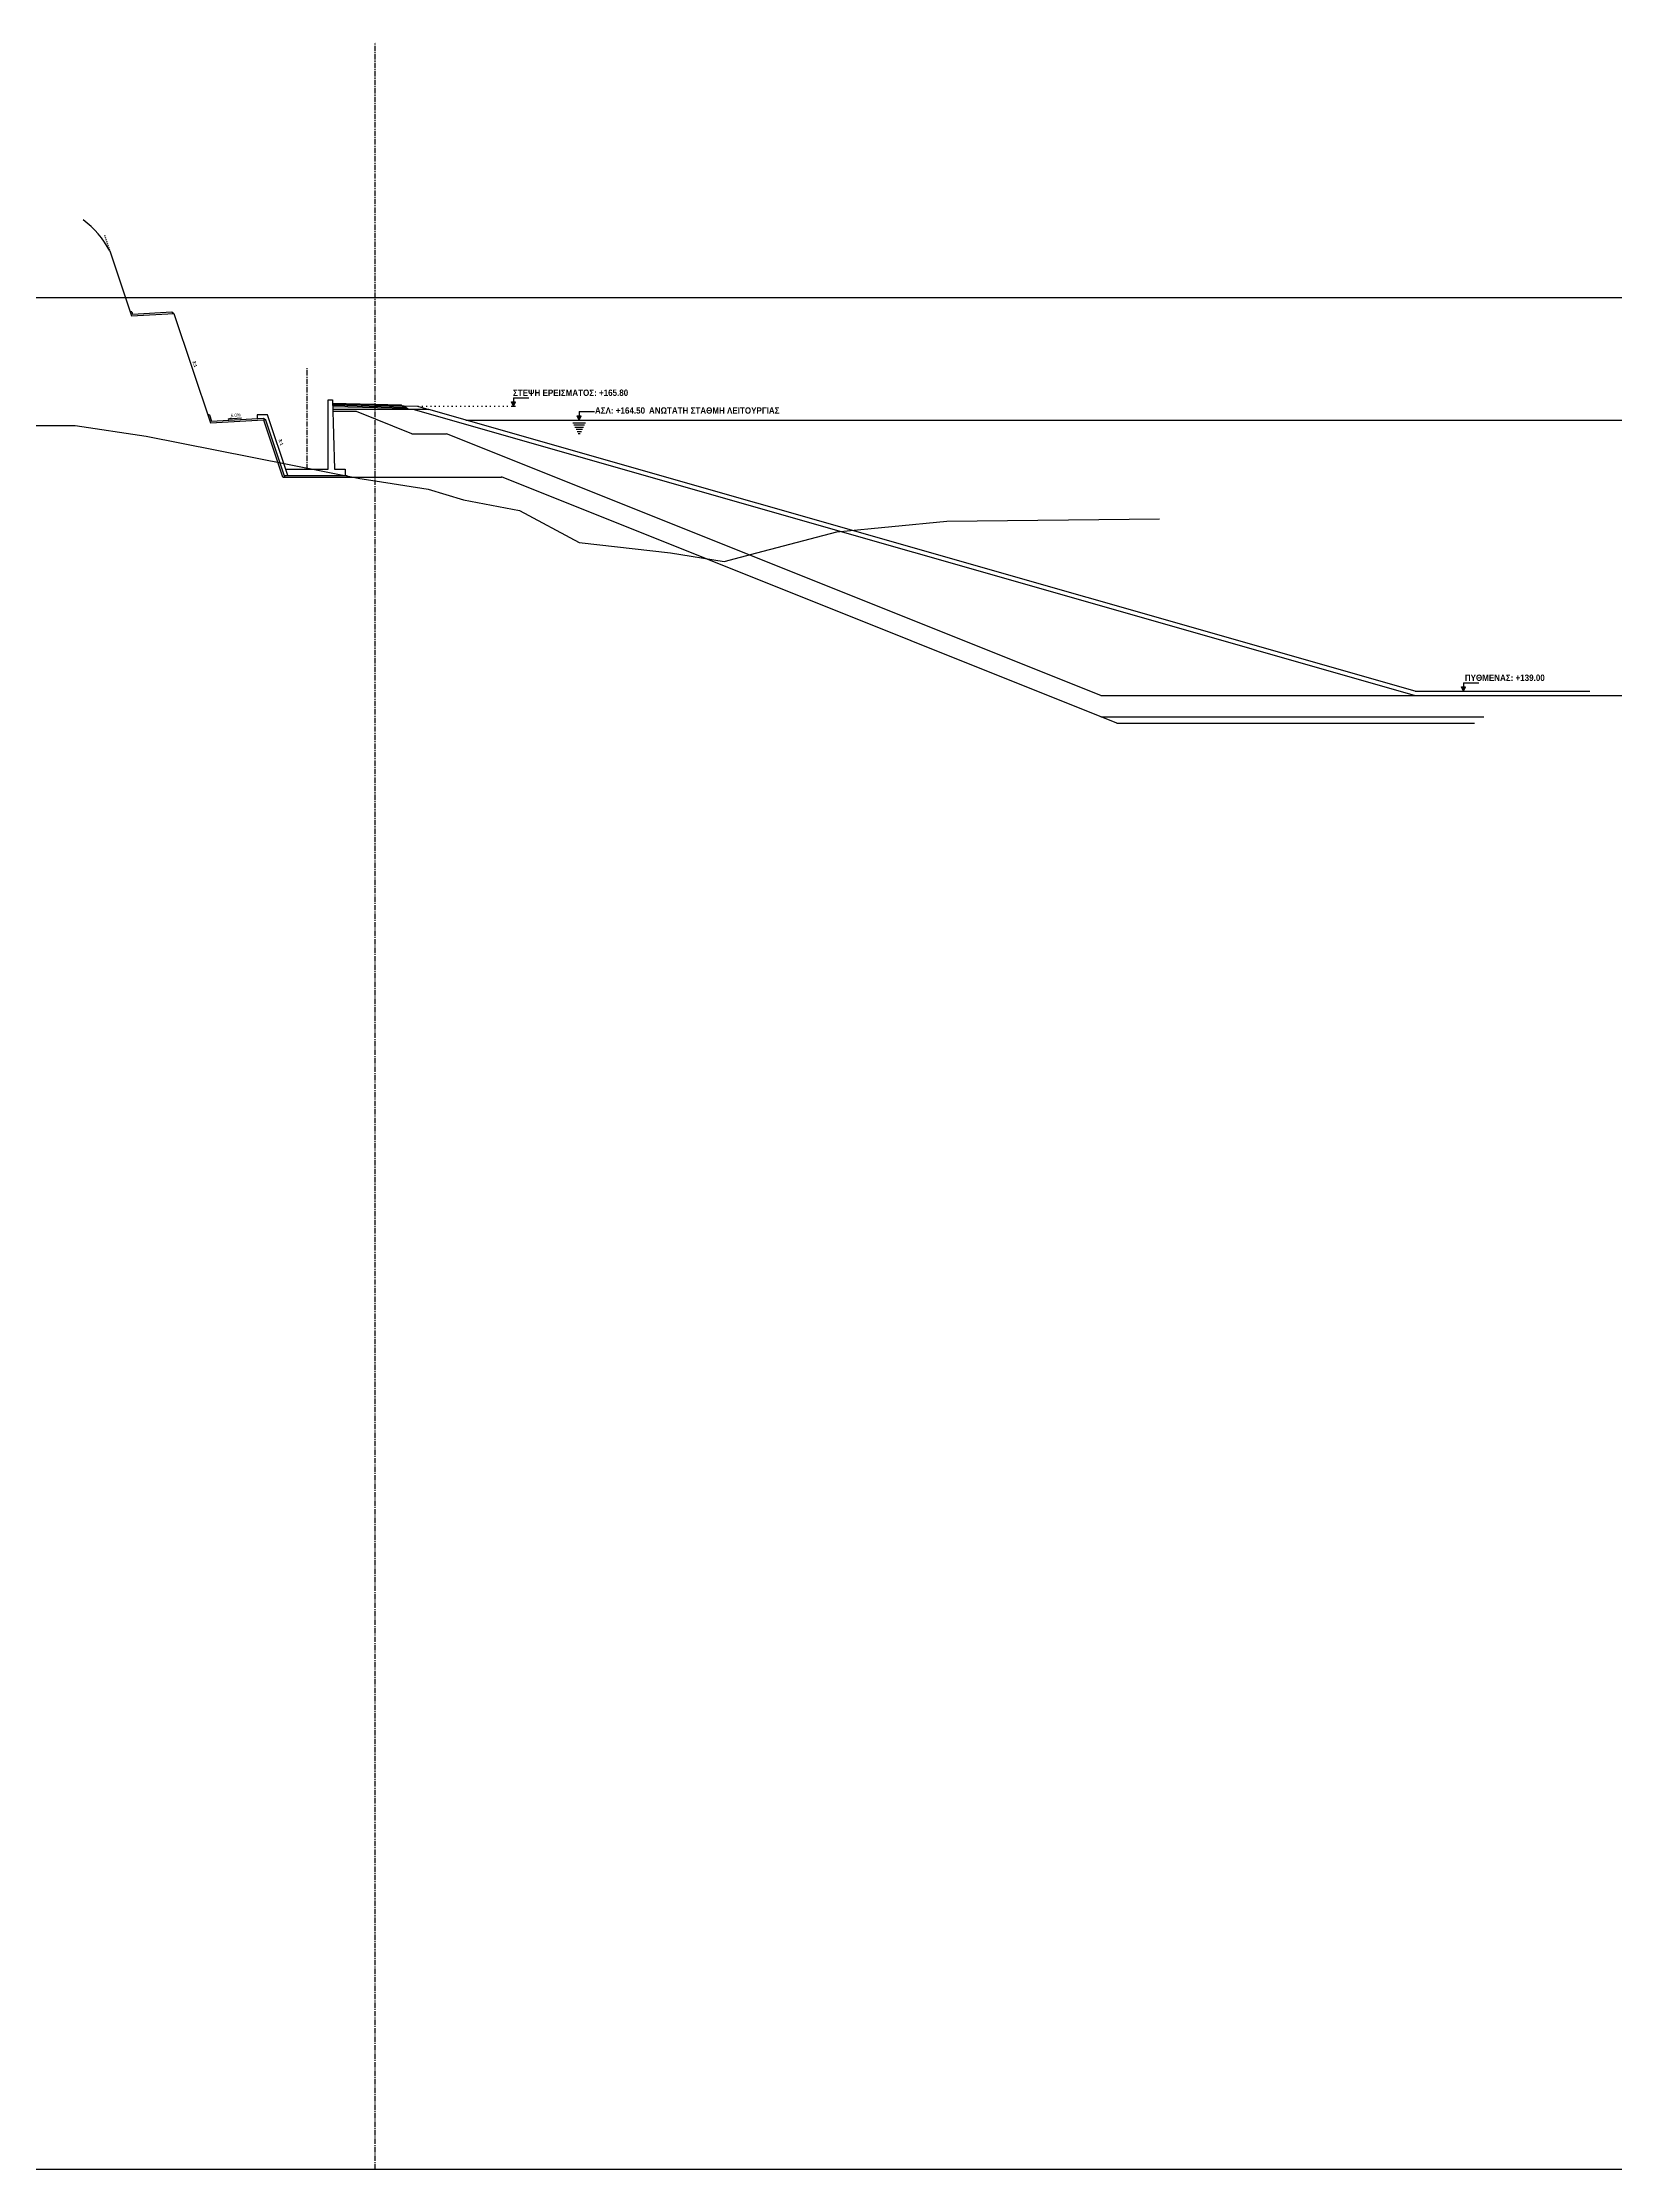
# Model space of a CAD drawing. Header units: millimetres. Extents: x 0 to 21250, y -160 to 246.
# Drawn here: x 2146.1 to 2294, y 0 to 200 of the extents above; entities that cross this region are included whole.
import ezdxf
from ezdxf.enums import TextEntityAlignment as Align

# ---------------------------------------------------------------- set-up
doc = ezdxf.new("R2010")
doc.units = ezdxf.units.MM
doc.linetypes.add('ACAD_ISO07W100', pattern=[3, 0, -3])
doc.linetypes.add('AXONAS', pattern=[7, 5, -1, 0, -1])
doc.layers.add('_Ν_nonPLOT', color=2, linetype='Continuous', plot=False)
doc.layers.add('_Ν_ΟΔΟ_ΑΞΟΝΕΣ', color=1, linetype='AXONAS', lineweight=30)
for name, color, linetype in [('_Ν_ΥΠΕΡΧΕΙΛΙΣΤΗΣ-ΕΚΤΡΟΠΗ', 7, 'Continuous'), ('DIM', 7, 'Continuous'), ('ΠΡΟ_1B-ΑΡΓ ΠΥΡΗΝΑΣ', 25, 'Continuous'), ('ΠΡΟ_2-ΛΕΠΤΟ ΦΙΛΤΡΟ', 85, 'Continuous'), ('ΠΡΟ_5-ΕΞΩΤ-ΣΩΜΑ ΣΤΗΡΙΞΗΣ', 45, 'Continuous'), ('ΠΡΟ_E1-ΛΙΘΟΡΡΙΠΗ ΑΝΑΝΤΗ', 7, 'Continuous'), ('ΠΡΟ_E2-ΛΙΘΟΡΡΙΠΗ ΚΑΤΑΝΤΙ', 7, 'Continuous'), ('ΠΡΟ_Εδαφος', 3, 'Continuous'), ('ΠΡΟ_ΕΚΣΚΑΦΕΣ', 1, 'Continuous'), ('ΠΡΟ_ΟΔΟ_ΑΣΦΑΛΤΙΚΑ', 5, 'Continuous'), ('ΠΡΟ_ΟΔΟ_ΕΡΕΙΣΜΑ', 3, 'Continuous'), ('ΠΡΟ_ΟΔΟΣΤΡΩΣΙΑ', 40, 'Continuous'), ('ΠΡΟ_ΣΚΥΡΟΔΕΜΑ', 251, 'Continuous'), ('ΠΡΟ_ΣΤΑΘΜΕΣ ΝΕΡΟΥ', 150, 'ZIGZAG')]:
    doc.layers.add(name, color=color, linetype=linetype)
doc.styles.add('ARIAL', font='arialbd.ttf')
doc.styles.get("Standard").update_dxf_attribs({"font": 'arial.ttf'})
doc.linetypes.add('ZIGZAG', pattern='A,0.0001,-0.2,[131,ltypeshp.shx,S=0.2,R=0,X=-0.2,Y=0],-0.4,[131,ltypeshp.shx,S=0.2,R=180,X=0.2,Y=0],-0.2', length=0.8001)

# ---------------------------------------------------------------- blocks, each defined once
blk = doc.blocks.new('A$C328C5918')
at = {"layer": 'DIM'}
h = blk.add_hatch(color=150, dxfattribs=at)
h.dxf.hatch_style = 1
h.paths.add_polyline_path([(0, 0), (0, 0.4), (-0.19, 0.4)])
at = {"layer": 'DIM', "color": 150, "linetype": 'Continuous'}
for p, q in [((0, 0), (-0.19, 0.4)), ((-0.19, 0.4), (0.19, 0.4)), ((0, 0.8), (0, 0)), ((0, 0), (0.19, 0.4))]:
    blk.add_line(p, q, dxfattribs=at)
at = {"layer": 'DIM', "color": 150}
for p, q in [((0, 0.8), (1.43, 0.8)), ((-0.6, -0.26), (0.6, -0.26)), ((-0.5, -0.46), (0.5, -0.46)), ((-0.4, -0.66), (0.4, -0.66)), ((-0.3, -0.86), (0.3, -0.86)), ((-0.2, -1.06), (0.2, -1.06)), ((-0.1, -1.26), (0.1, -1.26))]:
    blk.add_line(p, q, dxfattribs=at)
blk = doc.blocks.new('A$C1D7D0A12')
at = {"layer": 'DIM'}
h = blk.add_hatch(color=256, dxfattribs=at)
h.dxf.hatch_style = 1
h.paths.add_polyline_path([(0, 0), (0, 0.4), (-0.19, 0.4)])
at = {"layer": 'DIM', "linetype": 'Continuous'}
for p, q in [((0, 0), (-0.19, 0.4)), ((-0.19, 0.4), (0.19, 0.4)), ((-0.19, 0), (0.19, 0)), ((0, 0.8), (0, 0)), ((0, 0), (0.19, 0.4))]:
    blk.add_line(p, q, dxfattribs=at)
at = {"layer": 'DIM'}
blk.add_line((0, 0.8), (1.43, 0.8), dxfattribs=at)

msp = doc.modelspace()

# ---------------------------------------------------------------- linework, layer by layer
msp.add_line((2251.14, 0), (2106.41, 0))
at = {"layer": '_Ν_nonPLOT'}
for p, q in [((21249.69, 176), (0, 176)), ((21249.69, 0), (0, 0))]:
    msp.add_line(p, q, dxfattribs=at)
at = {"layer": '_Ν_ΟΔΟ_ΑΞΟΝΕΣ', "ltscale": 0.1}
for p, q in [((2177.37, 0), (2177.37, 200)), ((2170.97, 159.88), (2170.97, 169.41))]:
    msp.add_line(p, q, dxfattribs=at)
at = {"layer": '_Ν_ΥΠΕΡΧΕΙΛΙΣΤΗΣ-ΕΚΤΡΟΠΗ'}
for p, q in [((2172.97, 159.88), (2172.97, 166.4)), ((2172.97, 166.4), (2173.37, 166.4)), ((2173.37, 166.4), (2173.57, 159.88)), ((2166.27, 164.98), (2166.27, 164.64)), ((2168.9, 159.13), (2167.11, 164.5)), ((2169.17, 159.28), (2167.27, 164.98)), ((2168.97, 159.88), (2172.97, 159.88)), ((2173.57, 159.88), (2174.57, 159.88)), ((2174.57, 159.88), (2174.57, 159.28))]:
    msp.add_line(p, q, dxfattribs=at)
for points in [[(2167.27, 164.98), (2166.27, 164.98)], [(2167.1, 164.53), (2166.89, 164.53)]]:
    msp.add_lwpolyline(points, dxfattribs=at)
at = {"layer": 'DIM', "flags": 128}
msp.add_lwpolyline([(2164.81, 164.68), (2163.57, 164.6), (2163.87, 164.71)], dxfattribs=at)
at = {"layer": 'ΠΡΟ_1B-ΑΡΓ ΠΥΡΗΝΑΣ'}
for p, q in [((2175.62, 165.3), (2173.4, 165.3)), ((2180.84, 163.21), (2175.62, 165.3)), ((2180.84, 163.21), (2184.09, 163.21)), ((2245.62, 138.6), (2184.09, 163.21)), ((2245.62, 138.6), (2320.77, 138.6))]:
    msp.add_line(p, q, dxfattribs=at)
at = {"layer": 'ΠΡΟ_2-ΛΕΠΤΟ ΦΙΛΤΡΟ'}
msp.add_line((2245.62, 136.6), (2281.65, 136.6), dxfattribs=at)
at = {"layer": 'ΠΡΟ_5-ΕΞΩΤ-ΣΩΜΑ ΣΤΗΡΙΞΗΣ'}
for p, q in [((2181.01, 165.5), (2173.4, 165.5)), ((2275.11, 138.6), (2180.96, 165.5))]:
    msp.add_line(p, q, dxfattribs=at)
at = {"layer": 'ΠΡΟ_E1-ΛΙΘΟΡΡΙΠΗ ΑΝΑΝΤΗ'}
for q in [(2182.42, 165.5), (2291.6, 139)]:
    msp.add_line((2275.17, 139), q, dxfattribs=at)
msp.add_lwpolyline([(2182.42, 165.5), (2181.01, 165.5)], dxfattribs=at)
at = {"layer": 'ΠΡΟ_E2-ΛΙΘΟΡΡΙΠΗ ΚΑΤΑΝΤΙ', "linetype": 'ACAD_ISO07W100', "ltscale": 0.1}
msp.add_line((2181.37, 165.8), (2190.2, 165.8), dxfattribs=at)
at = {"layer": 'ΠΡΟ_Εδαφος'}
msp.add_lwpolyline([(2106.41, 168), (2108.82, 166), (2113.6, 164), (2115.1, 163), (2116.96, 162), (2118.72, 161.2), (2121.55, 162), (2123.76, 163), (2144.68, 164), (2149.17, 164), (2155.84, 163), (2175.94, 159), (2177.37, 158.8), (2182.35, 158), (2185.68, 157), (2190.95, 156), (2196.55, 153), (2205.15, 152), (2210.21, 151.2), (2213.27, 152), (2220.79, 154), (2231.14, 155), (2251.14, 155.2)], dxfattribs=at)
at = {"layer": 'ΠΡΟ_ΕΚΣΚΑΦΕΣ', "linetype": 'ACAD_ISO07W100', "ltscale": 0.02}
msp.add_line((2151.93, 181.9), (2152.43, 180.4), dxfattribs=at)
at = {"layer": 'ΠΡΟ_ΕΚΣΚΑΦΕΣ'}
for p, q in [((2152.43, 180.4), (2154.46, 174.29)), ((2154.46, 174.29), (2158.46, 174.53)), ((2158.46, 174.53), (2161.89, 164.23)), ((2161.89, 164.23), (2166.89, 164.53)), ((2168.69, 159.13), (2166.9, 164.5)), ((2168.69, 159.13), (2189.25, 159.13)), ((2247.12, 136), (2189.25, 159.15)), ((2247.12, 136), (2280.75, 136))]:
    msp.add_line(p, q, dxfattribs=at)
msp.add_arc((2144.8, 176.4), 8.61, 27.6725, 53.465, dxfattribs=at)
at = {"layer": 'ΠΡΟ_ΟΔΟ_ΑΣΦΑΛΤΙΚΑ', "linetype": 'Continuous', "lineweight": -3, "ltscale": 2}
for p, q in [((2179.87, 165.9), (2173.38, 166.06)), ((2179.92, 165.85), (2173.38, 166.01))]:
    msp.add_line(p, q, dxfattribs=at)
msp.add_lwpolyline([(2179.89, 165.85), (2179.89, 165.88), (2179.87, 165.9)], dxfattribs=at)
at = {"layer": 'ΠΡΟ_ΟΔΟ_ΑΣΦΑΛΤΙΚΑ', "linetype": 'Continuous', "lineweight": -3, "ltscale": 2, "flags": 128}
msp.add_lwpolyline([(2179.92, 165.85), (2179.94, 165.83), (2179.94, 165.8)], dxfattribs=at)
at = {"layer": 'ΠΡΟ_ΟΔΟ_ΕΡΕΙΣΜΑ', "linetype": 'Continuous', "lineweight": -3, "ltscale": 2}
msp.add_lwpolyline([(2179.92, 165.85), (2181.37, 165.8), (2182.42, 165.5)], dxfattribs=at)
at = {"layer": 'ΠΡΟ_ΟΔΟΣΤΡΩΣΙΑ'}
for p, q in [((2180.09, 165.8), (2173.38, 165.96)), ((2180.24, 165.69), (2173.39, 165.86)), ((2180.4, 165.59), (2173.39, 165.76)), ((2180.53, 165.5), (2180.09, 165.8))]:
    msp.add_line(p, q, dxfattribs=at)
at = {"layer": 'ΠΡΟ_ΣΚΥΡΟΔΕΜΑ'}
for p, q in [((2154.49, 174.67), (2154.34, 174.67)), ((2154.49, 174.67), (2154.57, 174.45)), ((2154.57, 174.45), (2158.25, 174.67)), ((2158.25, 174.67), (2158.46, 174.53)), ((2161.8, 164.98), (2161.64, 164.98)), ((2161.8, 164.98), (2162, 164.39)), ((2162, 164.39), (2166.88, 164.68)), ((2166.88, 164.68), (2167.1, 164.53)), ((2168.85, 159.28), (2174.72, 159.28)), ((2174.72, 159.28), (2174.72, 159.13))]:
    msp.add_line(p, q, dxfattribs=at)
at = {"layer": 'ΠΡΟ_ΣΤΑΘΜΕΣ ΝΕΡΟΥ', "ltscale": 0.1}
msp.add_lwpolyline([(2185.92, 164.5), (2380.85, 164.5)], dxfattribs=at)

# ---------------------------------------------------------------- block references
at = {"layer": 'DIM'}
for p in [(2190.39, 165.8), (2279.73, 139)]:
    msp.add_blockref('A$C1D7D0A12', p, dxfattribs=at)
at = {"layer": 'ΠΡΟ_ΣΤΑΘΜΕΣ ΝΕΡΟΥ'}
msp.add_blockref('A$C328C5918', (2196.57, 164.5), dxfattribs=at)

# ---------------------------------------------------------------- texts
at = {"layer": 'DIM', "style": 'ARIAL'}
for p in [(2160.19, 170.01), (2168.29, 162.66)]:
    msp.add_text('3:1', height=0.3, rotation=288, dxfattribs=at).set_placement(p)
at = {"layer": 'DIM', "style": 'ARIAL', "width": 0.9}
for s, p in [('ΣΤΕΨΗ ΕΡΕΙΣΜΑΤΟΣ: +165.80', (2190.34, 166.77)), ('ΠΥΘΜΕΝΑΣ: +139.00', (2279.85, 139.97))]:
    msp.add_text(s, height=0.6, dxfattribs=at).set_placement(p)
at = {"layer": 'DIM', "width": 0.85}
msp.add_text('6.0%%%', height=0.3, rotation=4.5611, dxfattribs=at).set_placement((2163.82, 164.78))
at = {"layer": 'DIM', "color": 150, "style": 'ARIAL', "width": 0.9}
msp.add_text('ΑΣΛ: +164.50', height=0.6, dxfattribs=at).set_placement((2198.05, 165.1))
msp.add_text('ΑΝΩΤΑΤΗ ΣΤΑΘΜΗ ΛΕΙΤΟΥΡΓΙΑΣ', height=0.6, dxfattribs=at).set_placement((2215.4, 165.1), align=Align.RIGHT)

doc.saveas('drawing.dxf')
